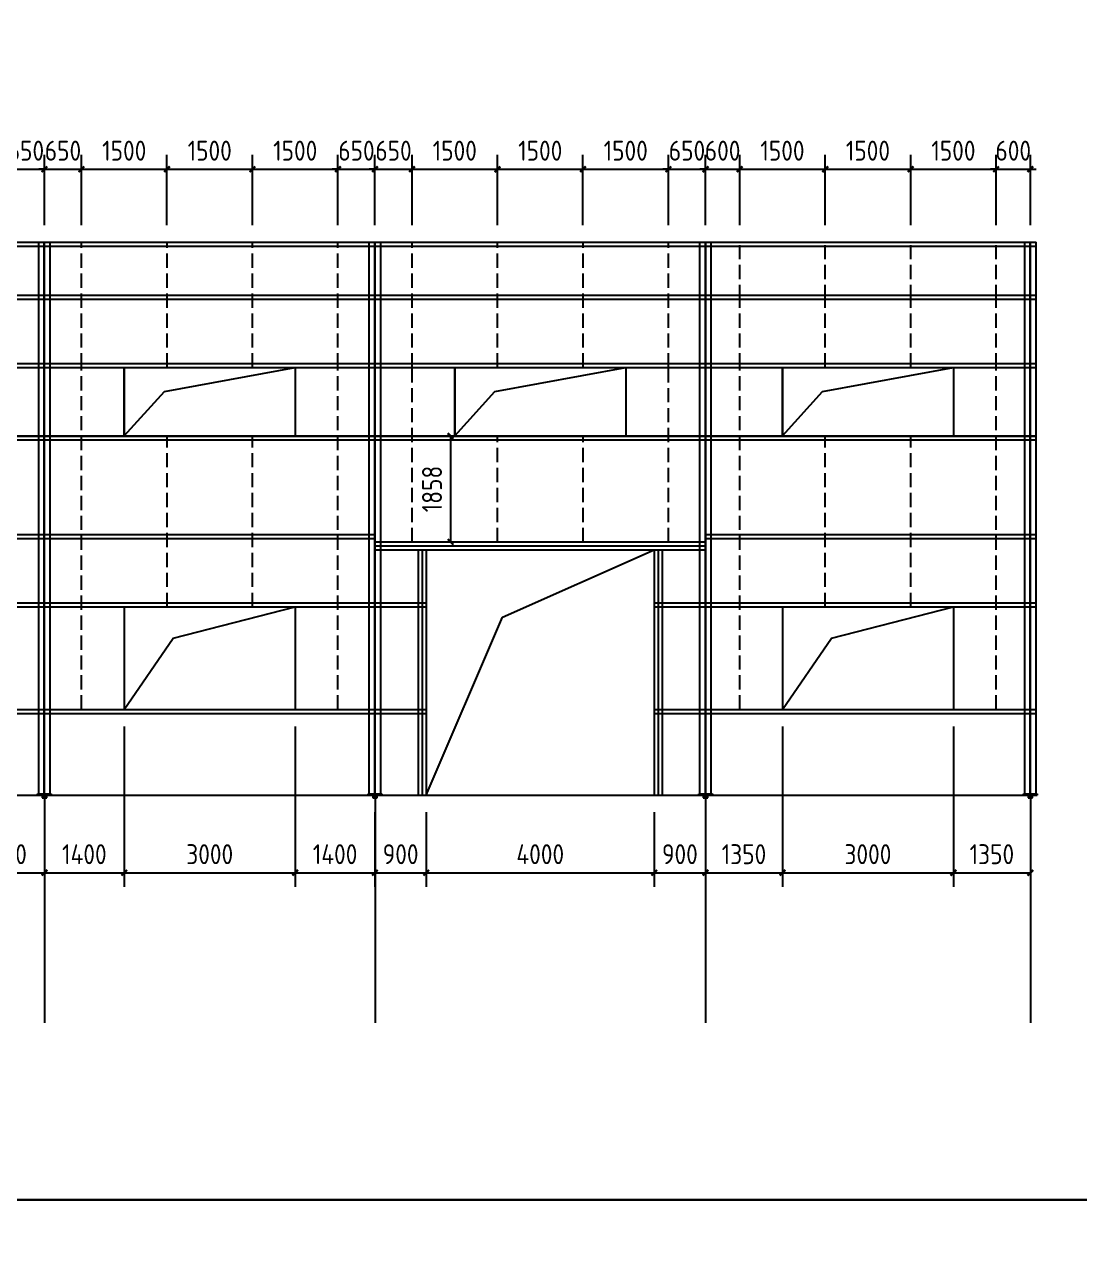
# Model space of a CAD drawing. Extents: x 102162 to 621267, y -39398 to 328893.
# Drawn here: x 502285 to 520803, y 159349 to 180726 of the extents above; entities that cross this region are included whole.
import ezdxf

# ---------------------------------------------------------------- set-up
doc = ezdxf.new("R2010")
doc.units = 0
doc.header["$LTSCALE"] = 1000
doc.header["$MEASUREMENT"] = 0
doc.linetypes.add('DASH', pattern=[0.35, 0.25, -0.1])
doc.layers.add('AXIS', color=3, linetype='Continuous')
doc.layers.add('DOTE', color=1, linetype='Continuous')
doc.styles.get("Standard").update_dxf_attribs({"font": 'gbenor.shx', "bigfont": 'gbcbig.shx'})
doc.dimstyles.get("Standard").update_dxf_attribs({"dimscale": 100, "dimtxt": 3.5, "dimasz": 1, "dimexe": 2.5, "dimexo": 3, "dimgap": 1.5, "dimtad": 1, "dimdec": 0, "dimzin": 0, "dimdsep": 46, "dimtxsty": 'Standard', "dimblk": 'ARCHTICK', "dimcen": 0.09, "dimadec": 0, "dimazin": 0, "dimtfac": 1, "dimtdec": 0, "dimtix": 1, "dimtmove": 2, "dimatfit": 3, "dimfxl": 1, "dimtolj": 1, "dimtzin": 0, "dimarcsym": 0})

# ---------------------------------------------------------------- blocks, each defined once
blk = doc.blocks.new('_ArchTick')
at = {"color": 0, "linetype": 'ByBlock', "const_width": 0.4}
blk.add_lwpolyline([(-0.5, -0.5), (0.5, 0.5)], dxfattribs=at)
blk = doc.blocks.new('*D9282')
at = {"color": 0, "lineweight": -2}
for p, q in [((501238, 168404), (501238, 165590)), ((502638, 166904), (502638, 165590)), ((501238, 165840), (502638, 165840))]:
    blk.add_line(p, q, dxfattribs=at)
at = {"layer": 'Defpoints', "color": 0}
for p in [(501238, 168704), (502638, 167204), (502638, 165840)]:
    blk.add_point(p, dxfattribs=at)
at = {"color": 0, "lineweight": -2, "xscale": 100, "yscale": 100, "zscale": 100, "rotation": 180}
blk.add_blockref('_ArchTick', (501238, 165840), dxfattribs=at)
at = {"color": 0, "lineweight": -2, "xscale": 100, "yscale": 100, "zscale": 100}
blk.add_blockref('_ArchTick', (502638, 165840), dxfattribs=at)
at = {"color": 0, "insert": (501938, 166165), "char_height": 350, "attachment_point": 5}
blk.add_mtext('\\A1;1400', dxfattribs=at)
blk = doc.blocks.new('*D9283')
at = {"color": 0, "lineweight": -2}
for p, q in [((504038, 168404), (504038, 165590)), ((502638, 166904), (502638, 165590)), ((502638, 165840), (504038, 165840))]:
    blk.add_line(p, q, dxfattribs=at)
at = {"layer": 'Defpoints', "color": 0}
for p in [(504038, 168704), (502638, 167204), (504038, 165840)]:
    blk.add_point(p, dxfattribs=at)
at = {"color": 0, "lineweight": -2, "xscale": 100, "yscale": 100, "zscale": 100, "rotation": 180}
blk.add_blockref('_ArchTick', (502638, 165840), dxfattribs=at)
at = {"color": 0, "lineweight": -2, "xscale": 100, "yscale": 100, "zscale": 100}
blk.add_blockref('_ArchTick', (504038, 165840), dxfattribs=at)
at = {"color": 0, "insert": (503338, 166165), "char_height": 350, "attachment_point": 5}
blk.add_mtext('\\A1;1400', dxfattribs=at)
blk = doc.blocks.new('*D9284')
at = {"color": 0, "lineweight": -2}
for p, q in [((504038, 168404), (504038, 165590)), ((507038, 168404), (507038, 165590)), ((504038, 165840), (507038, 165840))]:
    blk.add_line(p, q, dxfattribs=at)
at = {"layer": 'Defpoints', "color": 0}
for p in [(504038, 168704), (507038, 168704), (507038, 165840)]:
    blk.add_point(p, dxfattribs=at)
at = {"color": 0, "lineweight": -2, "xscale": 100, "yscale": 100, "zscale": 100, "rotation": 180}
blk.add_blockref('_ArchTick', (504038, 165840), dxfattribs=at)
at = {"color": 0, "lineweight": -2, "xscale": 100, "yscale": 100, "zscale": 100}
blk.add_blockref('_ArchTick', (507038, 165840), dxfattribs=at)
at = {"color": 0, "insert": (505538, 166165), "char_height": 350, "attachment_point": 5}
blk.add_mtext('\\A1;3000', dxfattribs=at)
blk = doc.blocks.new('*D9285')
at = {"color": 0, "lineweight": -2}
for p, q in [((507038, 168404), (507038, 165590)), ((508438, 166904), (508438, 165590)), ((507038, 165840), (508438, 165840))]:
    blk.add_line(p, q, dxfattribs=at)
at = {"layer": 'Defpoints', "color": 0}
for p in [(507038, 168704), (508438, 167204), (508438, 165840)]:
    blk.add_point(p, dxfattribs=at)
at = {"color": 0, "lineweight": -2, "xscale": 100, "yscale": 100, "zscale": 100, "rotation": 180}
blk.add_blockref('_ArchTick', (507038, 165840), dxfattribs=at)
at = {"color": 0, "lineweight": -2, "xscale": 100, "yscale": 100, "zscale": 100}
blk.add_blockref('_ArchTick', (508438, 165840), dxfattribs=at)
at = {"color": 0, "insert": (507738, 166165), "char_height": 350, "attachment_point": 5}
blk.add_mtext('\\A1;1400', dxfattribs=at)
blk = doc.blocks.new('*D9286')
at = {"color": 0, "lineweight": -2}
for p, q in [((508438, 166904), (508438, 165590)), ((509338, 166904), (509338, 165590)), ((508438, 165840), (509338, 165840))]:
    blk.add_line(p, q, dxfattribs=at)
at = {"layer": 'Defpoints', "color": 0}
for p in [(508438, 167204), (509338, 167204), (509338, 165840)]:
    blk.add_point(p, dxfattribs=at)
at = {"color": 0, "lineweight": -2, "xscale": 100, "yscale": 100, "zscale": 100, "rotation": 180}
blk.add_blockref('_ArchTick', (508438, 165840), dxfattribs=at)
at = {"color": 0, "lineweight": -2, "xscale": 100, "yscale": 100, "zscale": 100}
blk.add_blockref('_ArchTick', (509338, 165840), dxfattribs=at)
at = {"color": 0, "insert": (508888, 166165), "char_height": 350, "attachment_point": 5}
blk.add_mtext('\\A1;900', dxfattribs=at)
blk = doc.blocks.new('*D9156')
at = {"color": 0, "lineweight": -2}
for p, q in [((509338, 166904), (509338, 165590)), ((513338, 166904), (513338, 165590)), ((509338, 165840), (513338, 165840))]:
    blk.add_line(p, q, dxfattribs=at)
at = {"layer": 'Defpoints', "color": 0}
for p in [(509338, 167204), (513338, 167204), (513338, 165840)]:
    blk.add_point(p, dxfattribs=at)
at = {"color": 0, "lineweight": -2, "xscale": 100, "yscale": 100, "zscale": 100, "rotation": 180}
blk.add_blockref('_ArchTick', (509338, 165840), dxfattribs=at)
at = {"color": 0, "lineweight": -2, "xscale": 100, "yscale": 100, "zscale": 100}
blk.add_blockref('_ArchTick', (513338, 165840), dxfattribs=at)
at = {"color": 0, "insert": (511338, 166165), "char_height": 350, "attachment_point": 5}
blk.add_mtext('\\A1;4000', dxfattribs=at)
blk = doc.blocks.new('*D9287')
at = {"color": 0, "lineweight": -2}
for p, q in [((513338, 166904), (513338, 165590)), ((514238, 166904), (514238, 165590)), ((513338, 165840), (514238, 165840))]:
    blk.add_line(p, q, dxfattribs=at)
at = {"layer": 'Defpoints', "color": 0}
for p in [(513338, 167204), (514238, 167204), (514238, 165840)]:
    blk.add_point(p, dxfattribs=at)
at = {"color": 0, "lineweight": -2, "xscale": 100, "yscale": 100, "zscale": 100, "rotation": 180}
blk.add_blockref('_ArchTick', (513338, 165840), dxfattribs=at)
at = {"color": 0, "lineweight": -2, "xscale": 100, "yscale": 100, "zscale": 100}
blk.add_blockref('_ArchTick', (514238, 165840), dxfattribs=at)
at = {"color": 0, "insert": (513788, 166165), "char_height": 350, "attachment_point": 5}
blk.add_mtext('\\A1;900', dxfattribs=at)
blk = doc.blocks.new('*D9288')
at = {"color": 0, "lineweight": -2}
for p, q in [((515588, 168404), (515588, 165590)), ((514238, 166904), (514238, 165590)), ((514238, 165840), (515588, 165840))]:
    blk.add_line(p, q, dxfattribs=at)
at = {"layer": 'Defpoints', "color": 0}
for p in [(515588, 168704), (514238, 167204), (515588, 165840)]:
    blk.add_point(p, dxfattribs=at)
at = {"color": 0, "lineweight": -2, "xscale": 100, "yscale": 100, "zscale": 100, "rotation": 180}
blk.add_blockref('_ArchTick', (514238, 165840), dxfattribs=at)
at = {"color": 0, "lineweight": -2, "xscale": 100, "yscale": 100, "zscale": 100}
blk.add_blockref('_ArchTick', (515588, 165840), dxfattribs=at)
at = {"color": 0, "insert": (514913, 166165), "char_height": 350, "attachment_point": 5}
blk.add_mtext('\\A1;1350', dxfattribs=at)
blk = doc.blocks.new('*D9289')
at = {"color": 0, "lineweight": -2}
for p, q in [((515588, 168404), (515588, 165590)), ((518588, 168404), (518588, 165590)), ((515588, 165840), (518588, 165840))]:
    blk.add_line(p, q, dxfattribs=at)
at = {"layer": 'Defpoints', "color": 0}
for p in [(515588, 168704), (518588, 168704), (518588, 165840)]:
    blk.add_point(p, dxfattribs=at)
at = {"color": 0, "lineweight": -2, "xscale": 100, "yscale": 100, "zscale": 100, "rotation": 180}
blk.add_blockref('_ArchTick', (515588, 165840), dxfattribs=at)
at = {"color": 0, "lineweight": -2, "xscale": 100, "yscale": 100, "zscale": 100}
blk.add_blockref('_ArchTick', (518588, 165840), dxfattribs=at)
at = {"color": 0, "insert": (517088, 166165), "char_height": 350, "attachment_point": 5}
blk.add_mtext('\\A1;3000', dxfattribs=at)
blk = doc.blocks.new('*D9290')
at = {"color": 0, "lineweight": -2}
for p, q in [((518588, 168404), (518588, 165590)), ((519938, 166904), (519938, 165590)), ((518588, 165840), (519938, 165840))]:
    blk.add_line(p, q, dxfattribs=at)
at = {"layer": 'Defpoints', "color": 0}
for p in [(518588, 168704), (519938, 167204), (519938, 165840)]:
    blk.add_point(p, dxfattribs=at)
at = {"color": 0, "lineweight": -2, "xscale": 100, "yscale": 100, "zscale": 100, "rotation": 180}
blk.add_blockref('_ArchTick', (518588, 165840), dxfattribs=at)
at = {"color": 0, "lineweight": -2, "xscale": 100, "yscale": 100, "zscale": 100}
blk.add_blockref('_ArchTick', (519938, 165840), dxfattribs=at)
at = {"color": 0, "insert": (519263, 166165), "char_height": 350, "attachment_point": 5}
blk.add_mtext('\\A1;1350', dxfattribs=at)
blk = doc.blocks.new('*D9305')
at = {"color": 0, "lineweight": -2}
for p, q in [((501988, 177204), (501988, 178434)), ((502638, 177204), (502638, 178434)), ((501988, 178184), (501888, 178184)), ((501988, 178184), (502638, 178184)), ((502638, 178184), (502738, 178184))]:
    blk.add_line(p, q, dxfattribs=at)
at = {"layer": 'Defpoints', "color": 0}
for p in [(502638, 178184), (501988, 176904), (502638, 176904)]:
    blk.add_point(p, dxfattribs=at)
at = {"color": 0, "lineweight": -2, "xscale": 100, "yscale": 100, "zscale": 100}
blk.add_blockref('_ArchTick', (501988, 178184), dxfattribs=at)
at = {"color": 0, "lineweight": -2, "xscale": 100, "yscale": 100, "zscale": 100, "rotation": 180}
blk.add_blockref('_ArchTick', (502638, 178184), dxfattribs=at)
at = {"color": 0, "insert": (502313, 178509), "char_height": 350, "attachment_point": 5}
blk.add_mtext('\\A1;650', dxfattribs=at)
blk = doc.blocks.new('*D9306')
at = {"color": 0, "lineweight": -2}
for p, q in [((502638, 177204), (502638, 178434)), ((503288, 177204), (503288, 178434)), ((502638, 178184), (502538, 178184)), ((502638, 178184), (503288, 178184)), ((503288, 178184), (503388, 178184))]:
    blk.add_line(p, q, dxfattribs=at)
at = {"layer": 'Defpoints', "color": 0}
for p in [(503288, 178184), (502638, 176904), (503288, 176904)]:
    blk.add_point(p, dxfattribs=at)
at = {"color": 0, "lineweight": -2, "xscale": 100, "yscale": 100, "zscale": 100}
blk.add_blockref('_ArchTick', (502638, 178184), dxfattribs=at)
at = {"color": 0, "lineweight": -2, "xscale": 100, "yscale": 100, "zscale": 100, "rotation": 180}
blk.add_blockref('_ArchTick', (503288, 178184), dxfattribs=at)
at = {"color": 0, "insert": (502963, 178509), "char_height": 350, "attachment_point": 5}
blk.add_mtext('\\A1;650', dxfattribs=at)
blk = doc.blocks.new('*D9307')
at = {"color": 0, "lineweight": -2}
for p, q in [((503288, 177204), (503288, 178434)), ((504788, 177204), (504788, 178434)), ((503288, 178184), (504788, 178184))]:
    blk.add_line(p, q, dxfattribs=at)
at = {"layer": 'Defpoints', "color": 0}
for p in [(504788, 178184), (503288, 176904), (504788, 176904)]:
    blk.add_point(p, dxfattribs=at)
at = {"color": 0, "lineweight": -2, "xscale": 100, "yscale": 100, "zscale": 100, "rotation": 180}
blk.add_blockref('_ArchTick', (503288, 178184), dxfattribs=at)
at = {"color": 0, "lineweight": -2, "xscale": 100, "yscale": 100, "zscale": 100}
blk.add_blockref('_ArchTick', (504788, 178184), dxfattribs=at)
at = {"color": 0, "insert": (504038, 178509), "char_height": 350, "attachment_point": 5}
blk.add_mtext('\\A1;1500', dxfattribs=at)
blk = doc.blocks.new('*D9308')
at = {"color": 0, "lineweight": -2}
for p, q in [((504788, 177204), (504788, 178434)), ((506288, 177204), (506288, 178434)), ((504788, 178184), (506288, 178184))]:
    blk.add_line(p, q, dxfattribs=at)
at = {"layer": 'Defpoints', "color": 0}
for p in [(506288, 178184), (504788, 176904), (506288, 176904)]:
    blk.add_point(p, dxfattribs=at)
at = {"color": 0, "lineweight": -2, "xscale": 100, "yscale": 100, "zscale": 100, "rotation": 180}
blk.add_blockref('_ArchTick', (504788, 178184), dxfattribs=at)
at = {"color": 0, "lineweight": -2, "xscale": 100, "yscale": 100, "zscale": 100}
blk.add_blockref('_ArchTick', (506288, 178184), dxfattribs=at)
at = {"color": 0, "insert": (505538, 178509), "char_height": 350, "attachment_point": 5}
blk.add_mtext('\\A1;1500', dxfattribs=at)
blk = doc.blocks.new('*D9309')
at = {"color": 0, "lineweight": -2}
for p, q in [((506288, 177204), (506288, 178434)), ((507788, 177204), (507788, 178434)), ((506288, 178184), (507788, 178184))]:
    blk.add_line(p, q, dxfattribs=at)
at = {"layer": 'Defpoints', "color": 0}
for p in [(507788, 178184), (506288, 176904), (507788, 176904)]:
    blk.add_point(p, dxfattribs=at)
at = {"color": 0, "lineweight": -2, "xscale": 100, "yscale": 100, "zscale": 100, "rotation": 180}
blk.add_blockref('_ArchTick', (506288, 178184), dxfattribs=at)
at = {"color": 0, "lineweight": -2, "xscale": 100, "yscale": 100, "zscale": 100}
blk.add_blockref('_ArchTick', (507788, 178184), dxfattribs=at)
at = {"color": 0, "insert": (507038, 178509), "char_height": 350, "attachment_point": 5}
blk.add_mtext('\\A1;1500', dxfattribs=at)
blk = doc.blocks.new('*D9310')
at = {"color": 0, "lineweight": -2}
for p, q in [((507788, 177204), (507788, 178434)), ((508438, 177204), (508438, 178434)), ((507788, 178184), (507688, 178184)), ((507788, 178184), (508438, 178184)), ((508438, 178184), (508538, 178184))]:
    blk.add_line(p, q, dxfattribs=at)
at = {"layer": 'Defpoints', "color": 0}
for p in [(508438, 178184), (507788, 176904), (508438, 176904)]:
    blk.add_point(p, dxfattribs=at)
at = {"color": 0, "lineweight": -2, "xscale": 100, "yscale": 100, "zscale": 100}
blk.add_blockref('_ArchTick', (507788, 178184), dxfattribs=at)
at = {"color": 0, "lineweight": -2, "xscale": 100, "yscale": 100, "zscale": 100, "rotation": 180}
blk.add_blockref('_ArchTick', (508438, 178184), dxfattribs=at)
at = {"color": 0, "insert": (508113, 178509), "char_height": 350, "attachment_point": 5}
blk.add_mtext('\\A1;650', dxfattribs=at)
blk = doc.blocks.new('*D9311')
at = {"color": 0, "lineweight": -2}
for p, q in [((508438, 177204), (508438, 178434)), ((509088, 177204), (509088, 178434)), ((508438, 178184), (508338, 178184)), ((508438, 178184), (509088, 178184)), ((509088, 178184), (509188, 178184))]:
    blk.add_line(p, q, dxfattribs=at)
at = {"layer": 'Defpoints', "color": 0}
for p in [(509088, 178184), (508438, 176904), (509088, 176904)]:
    blk.add_point(p, dxfattribs=at)
at = {"color": 0, "lineweight": -2, "xscale": 100, "yscale": 100, "zscale": 100}
blk.add_blockref('_ArchTick', (508438, 178184), dxfattribs=at)
at = {"color": 0, "lineweight": -2, "xscale": 100, "yscale": 100, "zscale": 100, "rotation": 180}
blk.add_blockref('_ArchTick', (509088, 178184), dxfattribs=at)
at = {"color": 0, "insert": (508763, 178509), "char_height": 350, "attachment_point": 5}
blk.add_mtext('\\A1;650', dxfattribs=at)
blk = doc.blocks.new('*D9312')
at = {"color": 0, "lineweight": -2}
for p, q in [((509088, 177204), (509088, 178434)), ((510588, 177204), (510588, 178434)), ((509088, 178184), (510588, 178184))]:
    blk.add_line(p, q, dxfattribs=at)
at = {"layer": 'Defpoints', "color": 0}
for p in [(510588, 178184), (509088, 176904), (510588, 176904)]:
    blk.add_point(p, dxfattribs=at)
at = {"color": 0, "lineweight": -2, "xscale": 100, "yscale": 100, "zscale": 100, "rotation": 180}
blk.add_blockref('_ArchTick', (509088, 178184), dxfattribs=at)
at = {"color": 0, "lineweight": -2, "xscale": 100, "yscale": 100, "zscale": 100}
blk.add_blockref('_ArchTick', (510588, 178184), dxfattribs=at)
at = {"color": 0, "insert": (509838, 178509), "char_height": 350, "attachment_point": 5}
blk.add_mtext('\\A1;1500', dxfattribs=at)
blk = doc.blocks.new('*D9313')
at = {"color": 0, "lineweight": -2}
for p, q in [((510588, 177204), (510588, 178434)), ((512088, 177204), (512088, 178434)), ((510588, 178184), (512088, 178184))]:
    blk.add_line(p, q, dxfattribs=at)
at = {"layer": 'Defpoints', "color": 0}
for p in [(512088, 178184), (510588, 176904), (512088, 176904)]:
    blk.add_point(p, dxfattribs=at)
at = {"color": 0, "lineweight": -2, "xscale": 100, "yscale": 100, "zscale": 100, "rotation": 180}
blk.add_blockref('_ArchTick', (510588, 178184), dxfattribs=at)
at = {"color": 0, "lineweight": -2, "xscale": 100, "yscale": 100, "zscale": 100}
blk.add_blockref('_ArchTick', (512088, 178184), dxfattribs=at)
at = {"color": 0, "insert": (511338, 178509), "char_height": 350, "attachment_point": 5}
blk.add_mtext('\\A1;1500', dxfattribs=at)
blk = doc.blocks.new('*D9314')
at = {"color": 0, "lineweight": -2}
for p, q in [((512088, 177204), (512088, 178434)), ((513588, 177204), (513588, 178434)), ((512088, 178184), (513588, 178184))]:
    blk.add_line(p, q, dxfattribs=at)
at = {"layer": 'Defpoints', "color": 0}
for p in [(513588, 178184), (512088, 176904), (513588, 176904)]:
    blk.add_point(p, dxfattribs=at)
at = {"color": 0, "lineweight": -2, "xscale": 100, "yscale": 100, "zscale": 100, "rotation": 180}
blk.add_blockref('_ArchTick', (512088, 178184), dxfattribs=at)
at = {"color": 0, "lineweight": -2, "xscale": 100, "yscale": 100, "zscale": 100}
blk.add_blockref('_ArchTick', (513588, 178184), dxfattribs=at)
at = {"color": 0, "insert": (512838, 178509), "char_height": 350, "attachment_point": 5}
blk.add_mtext('\\A1;1500', dxfattribs=at)
blk = doc.blocks.new('*D9315')
at = {"color": 0, "lineweight": -2}
for p, q in [((513588, 177204), (513588, 178434)), ((514238, 177204), (514238, 178434)), ((513588, 178184), (513488, 178184)), ((513588, 178184), (514238, 178184)), ((514238, 178184), (514338, 178184))]:
    blk.add_line(p, q, dxfattribs=at)
at = {"layer": 'Defpoints', "color": 0}
for p in [(514238, 178184), (513588, 176904), (514238, 176904)]:
    blk.add_point(p, dxfattribs=at)
at = {"color": 0, "lineweight": -2, "xscale": 100, "yscale": 100, "zscale": 100}
blk.add_blockref('_ArchTick', (513588, 178184), dxfattribs=at)
at = {"color": 0, "lineweight": -2, "xscale": 100, "yscale": 100, "zscale": 100, "rotation": 180}
blk.add_blockref('_ArchTick', (514238, 178184), dxfattribs=at)
at = {"color": 0, "insert": (513913, 178509), "char_height": 350, "attachment_point": 5}
blk.add_mtext('\\A1;650', dxfattribs=at)
blk = doc.blocks.new('*D9316')
at = {"color": 0, "lineweight": -2}
for p, q in [((514238, 177204), (514238, 178434)), ((514838, 177204), (514838, 178434)), ((514238, 178184), (514138, 178184)), ((514238, 178184), (514838, 178184)), ((514838, 178184), (514938, 178184))]:
    blk.add_line(p, q, dxfattribs=at)
at = {"layer": 'Defpoints', "color": 0}
for p in [(514838, 178184), (514238, 176904), (514838, 176904)]:
    blk.add_point(p, dxfattribs=at)
at = {"color": 0, "lineweight": -2, "xscale": 100, "yscale": 100, "zscale": 100}
blk.add_blockref('_ArchTick', (514238, 178184), dxfattribs=at)
at = {"color": 0, "lineweight": -2, "xscale": 100, "yscale": 100, "zscale": 100, "rotation": 180}
blk.add_blockref('_ArchTick', (514838, 178184), dxfattribs=at)
at = {"color": 0, "insert": (514538, 178509), "char_height": 350, "attachment_point": 5}
blk.add_mtext('\\A1;600', dxfattribs=at)
blk = doc.blocks.new('*D9317')
at = {"color": 0, "lineweight": -2}
for p, q in [((514838, 177204), (514838, 178434)), ((516338, 177204), (516338, 178434)), ((514838, 178184), (516338, 178184))]:
    blk.add_line(p, q, dxfattribs=at)
at = {"layer": 'Defpoints', "color": 0}
for p in [(516338, 178184), (514838, 176904), (516338, 176904)]:
    blk.add_point(p, dxfattribs=at)
at = {"color": 0, "lineweight": -2, "xscale": 100, "yscale": 100, "zscale": 100, "rotation": 180}
blk.add_blockref('_ArchTick', (514838, 178184), dxfattribs=at)
at = {"color": 0, "lineweight": -2, "xscale": 100, "yscale": 100, "zscale": 100}
blk.add_blockref('_ArchTick', (516338, 178184), dxfattribs=at)
at = {"color": 0, "insert": (515588, 178509), "char_height": 350, "attachment_point": 5}
blk.add_mtext('\\A1;1500', dxfattribs=at)
blk = doc.blocks.new('*D9318')
at = {"color": 0, "lineweight": -2}
for p, q in [((516338, 177204), (516338, 178434)), ((517838, 177204), (517838, 178434)), ((516338, 178184), (517838, 178184))]:
    blk.add_line(p, q, dxfattribs=at)
at = {"layer": 'Defpoints', "color": 0}
for p in [(517838, 178184), (516338, 176904), (517838, 176904)]:
    blk.add_point(p, dxfattribs=at)
at = {"color": 0, "lineweight": -2, "xscale": 100, "yscale": 100, "zscale": 100, "rotation": 180}
blk.add_blockref('_ArchTick', (516338, 178184), dxfattribs=at)
at = {"color": 0, "lineweight": -2, "xscale": 100, "yscale": 100, "zscale": 100}
blk.add_blockref('_ArchTick', (517838, 178184), dxfattribs=at)
at = {"color": 0, "insert": (517088, 178509), "char_height": 350, "attachment_point": 5}
blk.add_mtext('\\A1;1500', dxfattribs=at)
blk = doc.blocks.new('*D9319')
at = {"color": 0, "lineweight": -2}
for p, q in [((517838, 177204), (517838, 178434)), ((519338, 177204), (519338, 178434)), ((517838, 178184), (519338, 178184))]:
    blk.add_line(p, q, dxfattribs=at)
at = {"layer": 'Defpoints', "color": 0}
for p in [(519338, 178184), (517838, 176904), (519338, 176904)]:
    blk.add_point(p, dxfattribs=at)
at = {"color": 0, "lineweight": -2, "xscale": 100, "yscale": 100, "zscale": 100, "rotation": 180}
blk.add_blockref('_ArchTick', (517838, 178184), dxfattribs=at)
at = {"color": 0, "lineweight": -2, "xscale": 100, "yscale": 100, "zscale": 100}
blk.add_blockref('_ArchTick', (519338, 178184), dxfattribs=at)
at = {"color": 0, "insert": (518588, 178509), "char_height": 350, "attachment_point": 5}
blk.add_mtext('\\A1;1500', dxfattribs=at)
blk = doc.blocks.new('*D9320')
at = {"color": 0, "lineweight": -2}
for p, q in [((519338, 177204), (519338, 178434)), ((519938, 177204), (519938, 178434)), ((519338, 178184), (519238, 178184)), ((519338, 178184), (519938, 178184)), ((519938, 178184), (520038, 178184))]:
    blk.add_line(p, q, dxfattribs=at)
at = {"layer": 'Defpoints', "color": 0}
for p in [(519938, 178184), (519338, 176904), (519938, 176904)]:
    blk.add_point(p, dxfattribs=at)
at = {"color": 0, "lineweight": -2, "xscale": 100, "yscale": 100, "zscale": 100}
blk.add_blockref('_ArchTick', (519338, 178184), dxfattribs=at)
at = {"color": 0, "lineweight": -2, "xscale": 100, "yscale": 100, "zscale": 100, "rotation": 180}
blk.add_blockref('_ArchTick', (519938, 178184), dxfattribs=at)
at = {"color": 0, "insert": (519638, 178509), "char_height": 350, "attachment_point": 5}
blk.add_mtext('\\A1;600', dxfattribs=at)
blk = doc.blocks.new('*D9329')
at = {"color": 0, "lineweight": -2}
for p, q in [((509388, 173502), (510014, 173502)), ((509764, 173502), (509764, 171644)), ((509388, 171644), (510014, 171644))]:
    blk.add_line(p, q, dxfattribs=at)
at = {"layer": 'Defpoints', "color": 0}
for p in [(509088, 173502), (509088, 171644), (509764, 171644)]:
    blk.add_point(p, dxfattribs=at)
at = {"color": 0, "lineweight": -2, "xscale": 100, "yscale": 100, "zscale": 100}
for p, rotation in [((509764, 173502), 90), ((509764, 171644), 270)]:
    blk.add_blockref('_ArchTick', p, dxfattribs=dict(at, rotation=rotation))
at = {"color": 0, "insert": (509439, 172573), "char_height": 350, "attachment_point": 5, "rotation": 90}
blk.add_mtext('\\A1;1858', dxfattribs=at)

msp = doc.modelspace()

# ---------------------------------------------------------------- linework, layer by layer
for p, q in [((485238.3, 176903.7), (520038.3, 176903.7)), ((485238.3, 176833.7), (520038.3, 176833.7)), ((485238.3, 175973.7), (520038.3, 175973.7)), ((485238.3, 175903.7), (520038.3, 175903.7)), ((485238.3, 174773.7), (520038.3, 174773.7)), ((485238.3, 174703.7), (520038.3, 174703.7)), ((504038.3, 174703.7), (504038.3, 173503.7)), ((504742.6, 174282.2), (507038.3, 174703.7)), ((507038.3, 174703.7), (507038.3, 173503.7)), ((509838.3, 174703.7), (509838.3, 173503.7)), ((510542.6, 174282.2), (512838.3, 174703.7)), ((512838.3, 174703.7), (512838.3, 173503.7)), ((515588.3, 174703.7), (515588.3, 173503.7)), ((516292.6, 174282.2), (518588.3, 174703.7)), ((518588.3, 174703.7), (518588.3, 173503.7)), ((504038.3, 173503.7), (504742.6, 174282.2)), ((509838.3, 173503.7), (510542.6, 174282.2)), ((515588.3, 173503.7), (516292.6, 174282.2)), ((485238.3, 173503.7), (520038.3, 173503.7)), ((485238.3, 173501.7), (520038.3, 173501.7)), ((485238.3, 173433.7), (520038.3, 173433.7)), ((485238.3, 171773.7), (508441.3, 171773.7)), ((485238.3, 171703.7), (508441.3, 171703.7)), ((514235.3, 171773.7), (520038.3, 171773.7)), ((514235.3, 171703.7), (520038.3, 171703.7)), ((508435.3, 171643.7), (514241.3, 171643.7)), ((508435.3, 171573.7), (514241.3, 171573.7)), ((508435.3, 171503.7), (514241.3, 171503.7)), ((509198.3, 171503.7), (509198.3, 167203.7)), ((509268.3, 171503.7), (509268.3, 167203.7)), ((509338.3, 171503.7), (509338.3, 167203.7)), ((510675.6, 170326.6), (513338.3, 171503.7)), ((513338.3, 171503.7), (513338.3, 167203.7)), ((513408.3, 171503.7), (513408.3, 167203.7)), ((513478.3, 171503.7), (513478.3, 167203.7)), ((485238.3, 170573.7), (509338.3, 170573.7)), ((485238.3, 170503.7), (509338.3, 170503.7)), ((504038.3, 170503.7), (504038.3, 168703.7)), ((504898.7, 169956.3), (507038.3, 170503.7)), ((507038.3, 170503.7), (507038.3, 168703.7)), ((513338.3, 170573.7), (520038.3, 170573.7)), ((513338.3, 170503.7), (520038.3, 170503.7)), ((515588.3, 170503.7), (515588.3, 168703.7)), ((516448.7, 169956.3), (518588.3, 170503.7)), ((518588.3, 170503.7), (518588.3, 168703.7)), ((509338.3, 167203.7), (510675.6, 170326.6)), ((504038.3, 168703.7), (504898.7, 169956.3)), ((515588.3, 168703.7), (516448.7, 169956.3)), ((485238.3, 168703.7), (509338.3, 168703.7)), ((513338.3, 168703.7), (520038.3, 168703.7)), ((485238.3, 168633.7), (509338.3, 168633.7)), ((513338.3, 168633.7), (520038.3, 168633.7)), ((485218.3, 167203.7), (520058.3, 167203.7))]:
    msp.add_line(p, q)
at = {"color": 6}
for p, q in [((504038.3, 173503.7), (504038.3, 174703.7)), ((507038.3, 174703.7), (507038.3, 173503.7)), ((509838.3, 173503.7), (509838.3, 174703.7)), ((512838.3, 174703.7), (512838.3, 173503.7)), ((515588.3, 173503.7), (515588.3, 174703.7)), ((518588.3, 174703.7), (518588.3, 173503.7)), ((504038.3, 170503.7), (504038.3, 168703.7)), ((504038.3, 170503.7), (507038.3, 170503.7)), ((507038.3, 170503.7), (507038.3, 168703.7)), ((515588.3, 170503.7), (515588.3, 168703.7)), ((515588.3, 170503.7), (518588.3, 170503.7)), ((518588.3, 170503.7), (518588.3, 168703.7)), ((502598.3, 167203.7), (502598.3, 167153.7)), ((502608.3, 167203.7), (502608.3, 167153.7)), ((502668.3, 167153.7), (502668.3, 167203.7)), ((502678.3, 167153.7), (502678.3, 167203.7)), ((508398.3, 167203.7), (508398.3, 167153.7)), ((508408.3, 167203.7), (508408.3, 167153.7)), ((508468.3, 167153.7), (508468.3, 167203.7)), ((508478.3, 167153.7), (508478.3, 167203.7)), ((514198.3, 167203.7), (514198.3, 167153.7)), ((514208.3, 167203.7), (514208.3, 167153.7)), ((514268.3, 167153.7), (514268.3, 167203.7)), ((514278.3, 167153.7), (514278.3, 167203.7)), ((519898.3, 167203.7), (519898.3, 167153.7)), ((519908.3, 167203.7), (519908.3, 167153.7)), ((519968.3, 167153.7), (519968.3, 167203.7)), ((519978.3, 167153.7), (519978.3, 167203.7)), ((502598.3, 167153.7), (502678.3, 167153.7)), ((508398.3, 167153.7), (508478.3, 167153.7)), ((514198.3, 167153.7), (514278.3, 167153.7)), ((519898.3, 167153.7), (519978.3, 167153.7))]:
    msp.add_line(p, q, dxfattribs=at)
at = {"color": 2}
for p, q in [((502518.3, 167203.7), (502518.3, 167223.7)), ((502518.3, 167223.7), (502758.3, 167223.7)), ((502638.3, 167203.7), (502518.3, 167203.7)), ((502758.3, 167203.7), (502638.3, 167203.7)), ((502758.3, 167223.7), (502758.3, 167203.7)), ((508318.3, 167203.7), (508318.3, 167223.7)), ((508318.3, 167223.7), (508558.3, 167223.7)), ((508438.3, 167203.7), (508318.3, 167203.7)), ((508558.3, 167203.7), (508438.3, 167203.7)), ((508558.3, 167223.7), (508558.3, 167203.7)), ((514118.3, 167203.7), (514118.3, 167223.7)), ((514118.3, 167223.7), (514358.3, 167223.7)), ((514238.3, 167203.7), (514118.3, 167203.7)), ((514358.3, 167203.7), (514238.3, 167203.7)), ((514358.3, 167223.7), (514358.3, 167203.7)), ((519818.3, 167203.7), (519818.3, 167223.7)), ((519818.3, 167223.7), (520058.3, 167223.7)), ((519938.3, 167203.7), (519818.3, 167203.7)), ((520058.3, 167203.7), (519938.3, 167203.7)), ((520058.3, 167223.7), (520058.3, 167203.7))]:
    msp.add_line(p, q, dxfattribs=at)
for points in [[(473411.7, 202101.7), (532811.7, 202101.7), (532811.7, 160101.7), (473411.7, 160101.7)], [(473411.7, 160101.7), (532811.7, 160101.7), (532811.7, 118101.7), (473411.7, 118101.7)]]:
    msp.add_lwpolyline(points, close=True)
at = {"layer": 'AXIS'}
for p, q in [((502638.3, 167203.7), (502638.3, 163203.7)), ((508438.3, 167203.7), (508438.3, 163203.7)), ((514238.3, 167203.7), (514238.3, 163203.7)), ((519938.3, 167203.7), (519938.3, 163203.7))]:
    msp.add_line(p, q, dxfattribs=at)
at = {"layer": 'DOTE', "color": 0}
for p, q in [((502538.3, 167203.7), (502538.3, 176903.7)), ((502635.3, 167203.7), (502635.3, 176903.7)), ((502641.3, 167203.7), (502641.3, 176903.7)), ((502738.3, 167203.7), (502738.3, 176903.7)), ((508338.3, 167203.7), (508338.3, 176903.7)), ((508435.3, 167203.7), (508435.3, 176903.7)), ((508441.3, 167203.7), (508441.3, 176903.7)), ((508538.3, 167203.7), (508538.3, 176903.7)), ((514138.3, 167203.7), (514138.3, 176903.7)), ((514235.3, 167203.7), (514235.3, 176903.7)), ((514241.3, 167203.7), (514241.3, 176903.7)), ((514338.3, 167203.7), (514338.3, 176903.7)), ((519838.3, 167203.7), (519838.3, 176903.7)), ((519935.3, 167203.7), (519935.3, 176903.7)), ((519941.3, 167203.7), (519941.3, 176903.7)), ((520038.3, 167203.7), (520038.3, 176903.7))]:
    msp.add_line(p, q, dxfattribs=at)
at = {"layer": 'DOTE'}
for p, q in [((502638.3, 167153.7), (502638.3, 176903.7)), ((502638.3, 167153.7), (502638.3, 176903.7)), ((508438.3, 167153.7), (508438.3, 176903.7)), ((508438.3, 167153.7), (508438.3, 176903.7)), ((514238.3, 167153.7), (514238.3, 176903.7)), ((514238.3, 167153.7), (514238.3, 176903.7)), ((519938.3, 167153.7), (519938.3, 176903.7)), ((519938.3, 167153.7), (519938.3, 176903.7))]:
    msp.add_line(p, q, dxfattribs=at)
at = {"layer": 'DOTE', "color": 4, "linetype": 'DASH'}
for p, q in [((503288.3, 174703.7), (503288.3, 176903.7)), ((504788.3, 174703.7), (504788.3, 176903.7)), ((506288.3, 174703.7), (506288.3, 176903.7)), ((507788.3, 174703.7), (507788.3, 176903.7)), ((509088.3, 174703.7), (509088.3, 176903.7)), ((510588.3, 174703.7), (510588.3, 176903.7)), ((512088.3, 174703.7), (512088.3, 176903.7)), ((513588.3, 174703.7), (513588.3, 176903.7)), ((514838.3, 175903.7), (514838.3, 176903.7)), ((516338.3, 175903.7), (516338.3, 176903.7)), ((517838.3, 175903.7), (517838.3, 176903.7)), ((519338.3, 175903.7), (519338.3, 176903.7)), ((514838.3, 174703.7), (514838.3, 175903.7)), ((516338.3, 174703.7), (516338.3, 175903.7)), ((517838.3, 174703.7), (517838.3, 175903.7)), ((519338.3, 174703.7), (519338.3, 175903.7)), ((503288.3, 168703.7), (503288.3, 174703.7)), ((507788.3, 168703.7), (507788.3, 174703.7)), ((509088.3, 171643.7), (509088.3, 174703.7)), ((513588.3, 171643.7), (513588.3, 174703.7)), ((514838.3, 168703.7), (514838.3, 174703.7)), ((519338.3, 168703.7), (519338.3, 174703.7)), ((504788.3, 170503.7), (504788.3, 173503.7)), ((506288.3, 170503.7), (506288.3, 173503.7)), ((510588.3, 171643.7), (510588.3, 173503.7)), ((512088.3, 171643.7), (512088.3, 173503.7)), ((516338.3, 170503.7), (516338.3, 173503.7)), ((517838.3, 170503.7), (517838.3, 173503.7))]:
    msp.add_line(p, q, dxfattribs=at)

# ---------------------------------------------------------------- dimensions: what is measured, and where the dimension line sits
for base, p1, p2, picture, middle in [((502638.3, 178183.9), (501988.3, 176903.7), (502638.3, 176903.7), '*D9305', (502313.3, 178508.9)), ((503288.3, 178183.9), (502638.3, 176903.7), (503288.3, 176903.7), '*D9306', (502963.3, 178508.9)), ((504788.3, 178183.9), (503288.3, 176903.7), (504788.3, 176903.7), '*D9307', (504038.3, 178508.9)), ((506288.3, 178183.9), (504788.3, 176903.7), (506288.3, 176903.7), '*D9308', (505538.3, 178508.9)), ((507788.3, 178183.9), (506288.3, 176903.7), (507788.3, 176903.7), '*D9309', (507038.3, 178508.9)), ((508438.3, 178183.9), (507788.3, 176903.7), (508438.3, 176903.7), '*D9310', (508113.3, 178508.9)), ((509088.3, 178183.9), (508438.3, 176903.7), (509088.3, 176903.7), '*D9311', (508763.3, 178508.9)), ((510588.3, 178183.9), (509088.3, 176903.7), (510588.3, 176903.7), '*D9312', (509838.3, 178508.9)), ((512088.3, 178183.9), (510588.3, 176903.7), (512088.3, 176903.7), '*D9313', (511338.3, 178508.9)), ((513588.3, 178183.9), (512088.3, 176903.7), (513588.3, 176903.7), '*D9314', (512838.3, 178508.9)), ((514238.3, 178183.9), (513588.3, 176903.7), (514238.3, 176903.7), '*D9315', (513913.3, 178508.9)), ((514838.3, 178183.9), (514238.3, 176903.7), (514838.3, 176903.7), '*D9316', (514538.3, 178508.9)), ((516338.3, 178183.9), (514838.3, 176903.7), (516338.3, 176903.7), '*D9317', (515588.3, 178508.9)), ((517838.3, 178183.9), (516338.3, 176903.7), (517838.3, 176903.7), '*D9318', (517088.3, 178508.9)), ((519338.3, 178183.9), (517838.3, 176903.7), (519338.3, 176903.7), '*D9319', (518588.3, 178508.9)), ((519938.3, 178183.9), (519338.3, 176903.7), (519938.3, 176903.7), '*D9320', (519638.3, 178508.9)), ((502638.3, 165839.7), (501238.3, 168703.7), (502638.3, 167203.7), '*D9282', (501938.3, 166164.7)), ((504038.3, 165839.7), (502638.3, 167203.7), (504038.3, 168703.7), '*D9283', (503338.3, 166164.7)), ((507038.3, 165839.7), (504038.3, 168703.7), (507038.3, 168703.7), '*D9284', (505538.3, 166164.7)), ((508438.3, 165839.7), (507038.3, 168703.7), (508438.3, 167203.7), '*D9285', (507738.3, 166164.7)), ((515588.3, 165839.7), (514238.3, 167203.7), (515588.3, 168703.7), '*D9288', (514913.3, 166164.7)), ((518588.3, 165839.7), (515588.3, 168703.7), (518588.3, 168703.7), '*D9289', (517088.3, 166164.7)), ((519938.3, 165839.7), (518588.3, 168703.7), (519938.3, 167203.7), '*D9290', (519263.3, 166164.7)), ((509338.3, 165839.7), (508438.3, 167203.7), (509338.3, 167203.7), '*D9286', (508888.3, 166164.7)), ((513338.3, 165839.7), (509338.3, 167203.7), (513338.3, 167203.7), '*D9156', (511338.3, 166164.7)), ((514238.3, 165839.7), (513338.3, 167203.7), (514238.3, 167203.7), '*D9287', (513788.3, 166164.7))]:
    dim = msp.add_linear_dim(base=base, p1=p1, p2=p2, dimstyle='Standard')
    dim.commit()
    dim.dimension.update_dxf_attribs({"geometry": picture, "text_midpoint": middle})
dim = msp.add_linear_dim(base=(509764.1, 171643.7), p1=(509088.3, 173501.7), p2=(509088.3, 171643.7), angle=90, dimstyle='Standard')
dim.commit()
dim.dimension.update_dxf_attribs({"geometry": '*D9329', "text_midpoint": (509439.1, 172572.7)})

doc.saveas('drawing.dxf')
